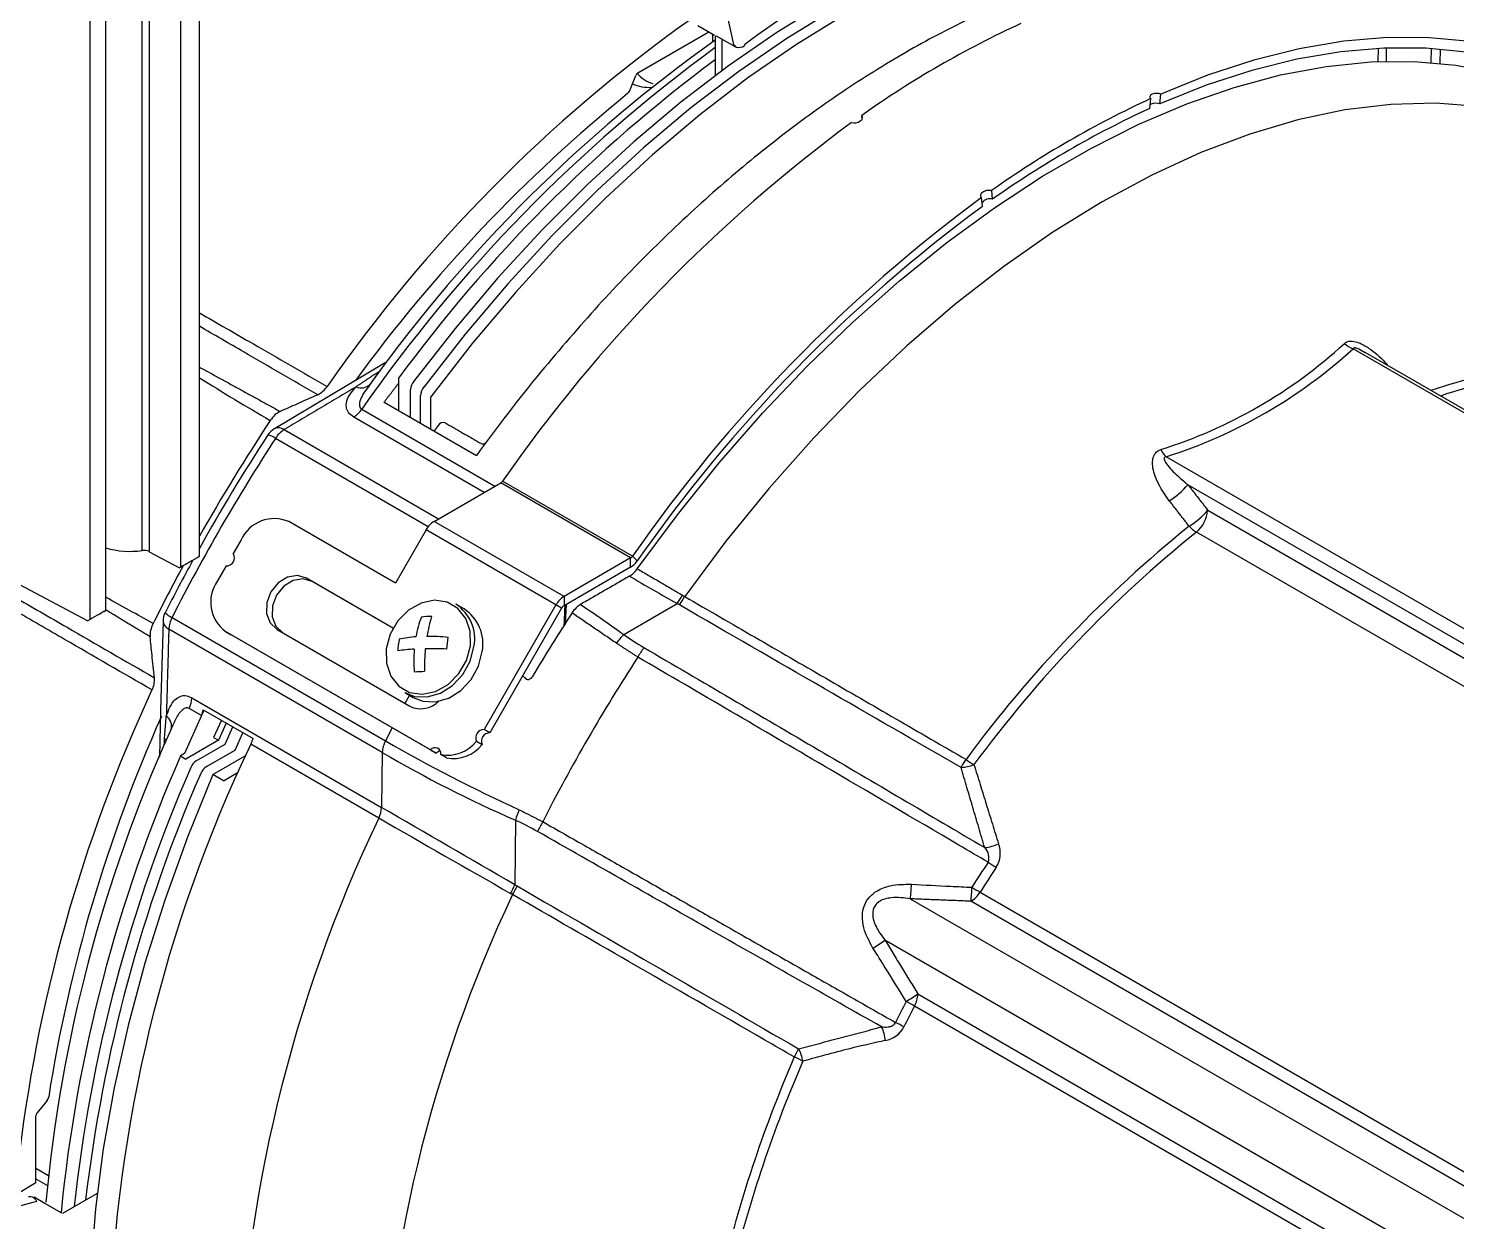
# Model space of a CAD drawing. Header units: inches. Extents: x 1 to 63.1, y 0.7 to 40.3.
# Drawn here: x 19.843 to 22.603, y 33.549 to 35.853 of the extents above; entities that cross this region are included whole.
import ezdxf

# ---------------------------------------------------------------- set-up
doc = ezdxf.new("R2010")
doc.units = ezdxf.units.IN
doc.header["$MEASUREMENT"] = 0
doc.layers.add('OBJECT', color=7, linetype='Continuous')

msp = doc.modelspace()

# ---------------------------------------------------------------- linework, layer by layer
at = {"layer": 'OBJECT'}
for p, q in [((20.0628, 34.845, 1.1656), (20.0628, 38.3525, 1.1656)), ((20.0765, 38.3504, 1.1656), (20.0765, 34.8429, 1.1656)), ((20.1378, 34.8132, 1.1656), (20.1378, 38.3147, 1.1656)), ((20.1734, 34.8337, 1.1656), (20.1734, 38.3218, 1.1656)), ((19.9624, 34.7119, 1.1656), (19.9624, 38.2086, 1.1656)), ((19.9923, 34.7292, 1.1656), (19.9923, 38.2125, 1.1656)), ((21.2063, 35.8229, 1.1656), (21.1787, 35.9499, 1.1656)), ((21.1366, 35.8596, 1.1656), (21.1693, 35.8408, 1.1656)), ((21.0206, 35.7676, 1.1656), (21.1583, 35.8471, 1.1656)), ((21.166, 35.8278, 1.1656), (21.166, 35.8426, 1.1656)), ((21.1705, 35.8389, 1.1656), (21.1705, 35.7625, 1.1656)), ((21.1835, 35.8327, 1.1656), (21.1835, 35.7722, 1.1656)), ((22.4521, 35.7898, 1.1656), (22.4527, 35.8153, 1.1656)), ((22.4676, 35.7903, 1.1656), (22.4682, 35.816, 1.1656)), ((22.5545, 35.788, 1.1656), (22.5551, 35.815, 1.1656)), ((22.5716, 35.7865, 1.1656), (22.5722, 35.8137, 1.1656)), ((21.0056, 35.734, 1.1656), (21.0168, 35.7629, 1.1656)), ((22.0104, 35.6992, 1.1656), (22.0121, 35.7181, 1.1656)), ((22.0298, 35.7079, 1.1656), (22.0317, 35.7268, 1.1656)), ((21.4543, 35.6787, 1.1656), (21.4536, 35.6856, 1.1656)), ((21.6871, 35.51, 1.1656), (21.6852, 35.5268, 1.1656)), ((21.7064, 35.5237, 1.1656), (21.7048, 35.5406, 1.1656)), ((24.1731, 34.2132, 1.1656), (22.4033, 35.2348, 1.1656)), ((24.1708, 34.2207, 1.1656), (22.427, 35.2274, 1.1656)), ((20.5327, 35.208, 1.1656), (20.3185, 35.0801, 1.1656)), ((20.5077, 35.172, 1.1656), (20.4996, 35.161, 1.1656)), ((20.5583, 35.1779, 1.1656), (20.5583, 35.1158, 1.1656)), ((20.5817, 35.1024, 1.1656), (20.5817, 35.1562, 1.1656)), ((20.6011, 35.0911, 1.1656), (20.6011, 35.145, 1.1656)), ((20.6205, 35.0799, 1.1656), (20.6205, 35.1419, 1.1656)), ((20.4873, 35.1179, 1.1656), (20.7447, 34.9693, 1.1656)), ((20.5306, 35.1318, 1.1656), (20.7089, 35.0289, 1.1656)), ((20.3376, 35.0787, 1.1656), (20.6359, 34.9065, 1.1656)), ((20.7241, 34.9573, 1.1656), (20.4717, 35.103, 1.1656)), ((20.6158, 34.8912, 1.1656), (20.3205, 35.0617, 1.1656)), ((23.9579, 33.9202, 1.1656), (22.0419, 35.0262, 1.1656)), ((20.6271, 34.9014, 1.1656), (20.7558, 34.9757, 1.1656)), ((21.007, 34.8307, 1.1656), (20.7558, 34.9757, 1.1656)), ((21.0108, 34.8343, 1.1656), (20.7596, 34.9793, 1.1656)), ((23.9454, 33.8978, 1.1656), (22.0841, 34.9723, 1.1656)), ((22.1223, 34.9231, 1.1656), (23.9467, 33.8698, 1.1656)), ((20.5522, 34.7821, 1.1656), (20.3465, 34.9009, 1.1656)), ((20.6115, 34.8849, 1.1656), (20.5522, 34.7821, 1.1656)), ((20.8626, 34.7399, 1.1656), (20.6115, 34.8849, 1.1656)), ((20.8782, 34.7564, 1.1656), (20.6271, 34.9014, 1.1656)), ((20.2541, 34.8658, 1.1656), (20.2388, 34.8393, 1.1656)), ((23.9272, 33.8262, 1.1656), (22.1004, 34.8808, 1.1656)), ((20.0765, 34.8429, 1.1656), (20.1351, 34.8116, 1.1656)), ((20.169, 34.8311, 1.1656), (20.159, 34.8254, 1.1656)), ((21.007, 34.8307, 1.1656), (20.8782, 34.7564, 1.1656)), ((21.007, 34.8127, 1.1656), (21.007, 34.8307, 1.1656)), ((21.0108, 34.8343, 1.1656), (21.0198, 34.8249, 1.1656)), ((20.1378, 34.8132, 1.1656), (20.1351, 34.8116, 1.1656)), ((20.225, 34.8154, 1.1656), (20.2082, 34.7863, 1.1656)), ((21.007, 34.8127, 1.1656), (20.8782, 34.7384, 1.1656)), ((19.8148, 34.7852, 1.1656), (19.9576, 34.7091, 1.1656)), ((20.5489, 34.6945, 1.1656), (20.3807, 34.7917, 1.1656)), ((20.3917, 34.7853, 1.1656), (20.3807, 34.7917, 1.1656)), ((20.5489, 34.6945, 1.1656), (20.3917, 34.7853, 1.1656)), ((20.8782, 34.7564, 1.1656), (20.8782, 34.7384, 1.1656)), ((19.9887, 34.7271, 1.1656), (19.9794, 34.7217, 1.1656)), ((20.685, 34.7322, 1.1656), (20.669, 34.7415, 1.1656)), ((20.8626, 34.7399, 1.1656), (20.7237, 34.4992, 1.1656)), ((20.8736, 34.7336, 1.1656), (20.7347, 34.4929, 1.1656)), ((20.8736, 34.7336, 1.1656), (20.8626, 34.7399, 1.1656)), ((20.8813, 34.7047, 1.1656), (20.8829, 34.7411, 1.1656)), ((20.9935, 34.683, 1.1656), (21.0967, 34.7426, 1.1656)), ((19.9624, 34.7119, 1.1656), (19.9576, 34.7091, 1.1656)), ((20.5269, 34.4547, 1.1656), (20.1143, 34.6929, 1.1656)), ((20.1205, 34.7158, 1.1656), (20.5331, 34.4776, 1.1656)), ((20.3235, 34.6925, 1.1656), (20.5802, 34.5443, 1.1656)), ((20.6202, 34.46, 1.1656), (20.224, 34.6887, 1.1656)), ((20.224, 34.6887, 1.1656), (20.235, 34.6824, 1.1656)), ((20.6312, 34.4536, 1.1656), (20.235, 34.6824, 1.1656)), ((20.1587, 34.5605, 1.1656), (20.5253, 34.3489, 1.1656)), ((20.5704, 34.5707, 1.1656), (20.5864, 34.5615, 1.1656)), ((20.5793, 34.5655, 1.1656), (20.5708, 34.5497, 1.1656)), ((20.1775, 34.5264, 1.1656), (20.1448, 34.4528, 1.1656)), ((20.1775, 34.5264, 1.1656), (20.1537, 34.5401, 1.1656)), ((20.1775, 34.5264, 1.1656), (20.1822, 34.5366, 1.1656)), ((20.1808, 34.5374, 1.1656), (20.2771, 34.4819, 1.1656)), ((20.2159, 34.5172, 1.1656), (20.2009, 34.4838, 1.1656)), ((20.2251, 34.5119, 1.1656), (20.2101, 34.4785, 1.1656)), ((20.2231, 34.471, 1.1656), (20.2381, 34.5044, 1.1656)), ((20.5461, 34.5028, 1.1656), (20.5331, 34.4776, 1.1656)), ((20.7347, 34.4929, 1.1656), (20.7237, 34.4992, 1.1656)), ((20.2101, 34.4785, 1.1656), (20.1475, 34.4423, 1.1656)), ((20.1675, 34.4389, 1.1656), (20.2231, 34.471, 1.1656)), ((20.2009, 34.4838, 1.1656), (20.2101, 34.4785, 1.1656)), ((20.2425, 34.4598, 1.1656), (20.2576, 34.4931, 1.1656)), ((20.5203, 34.3284, 1.1656), (20.2729, 34.4712, 1.1656)), ((20.7089, 34.477, 1.1656), (20.7199, 34.4706, 1.1656)), ((20.1448, 34.4528, 1.1656), (20.1371, 34.4483, 1.1656)), ((20.1371, 34.4483, 1.1656), (20.1475, 34.4423, 1.1656)), ((20.1869, 34.4277, 1.1656), (20.2425, 34.4598, 1.1656)), ((20.1993, 34.4124, 1.1656), (20.262, 34.4485, 1.1656)), ((20.5269, 34.4547, 1.1656), (20.5253, 34.3489, 1.1656)), ((20.6202, 34.46, 1.1656), (20.6312, 34.4536, 1.1656)), ((20.6511, 34.4445, 1.1656), (20.6401, 34.4509, 1.1656)), ((20.2201, 34.4004, 1.1656), (20.2486, 34.4168, 1.1656)), ((20.2201, 34.4004, 1.1656), (20.1993, 34.4124, 1.1656)), ((20.7843, 34.3241, 1.1656), (20.7833, 34.1995, 1.1656)), ((21.5475, 34.1723, 1.1656), (23.3032, 33.1588, 1.1656)), ((23.361, 33.1884, 1.1656), (21.6648, 34.1676, 1.1656)), ((21.6823, 34.1852, 1.1656), (23.3792, 33.2056, 1.1656)), ((23.256, 33.078, 1.1656), (21.4986, 34.0925, 1.1656)), ((21.5621, 33.9885, 1.1656), (23.2583, 33.0093, 1.1656)), ((23.2526, 32.9856, 1.1656), (21.5557, 33.9652, 1.1656)), ((19.8791, 33.7828, 1.1656), (19.8596, 33.7587, 1.1656)), ((19.8575, 33.624, 1.1656), (19.8575, 33.7531, 1.1656)), ((19.8818, 33.6371, 1.1656), (19.8575, 33.6512, 1.1656)), ((19.8575, 33.624, 1.1656), (19.7891, 33.5825, 1.1656)), ((19.8575, 33.6312, 1.1656), (19.8798, 33.6183, 1.1656)), ((19.8747, 33.5841, 1.1656), (19.8544, 33.5958, 1.1656)), ((19.9757, 33.6033, 1.1656), (19.9086, 33.5645, 1.1656)), ((19.9074, 33.5653, 1.1656), (19.8747, 33.5841, 1.1656))]:
    msp.add_line(p, q, dxfattribs=at)
at = {"layer": 'OBJECT', "elevation": 1.1656, "flags": 128}
for points in [[(22.1778, 36.0903), (22.0978, 36.0999), (22.015, 36.1018), (21.9295, 36.096), (21.8418, 36.0825), (21.7523, 36.0614), (21.6612, 36.0328), (21.569, 35.9967), (21.476, 35.9533), (21.3827, 35.9029), (21.2893, 35.8456), (21.1964, 35.7816), (21.1042, 35.7112), (21.0131, 35.6347), (20.9235, 35.5524), (20.8358, 35.4646), (20.7504, 35.3718), (20.6675, 35.2742), (20.5876, 35.1723)], [(22.1972, 36.079), (22.1173, 36.0886), (22.0344, 36.0906), (21.949, 36.0848), (21.8613, 36.0713), (21.7717, 36.0502), (21.6807, 36.0215), (21.5884, 35.9855), (21.4955, 35.9421), (21.4021, 35.8917), (21.3088, 35.8343), (21.2158, 35.7704), (21.1236, 35.7), (21.0325, 35.6235), (20.943, 35.5412), (20.8553, 35.4534), (20.7698, 35.3605), (20.687, 35.2629), (20.607, 35.161)], [(22.2226, 36.0668), (22.1422, 36.077), (22.0588, 36.0794), (21.9728, 36.074), (21.8844, 36.0608), (21.7942, 36.0398), (21.7024, 36.0111), (21.6094, 35.9749), (21.5157, 35.9313), (21.4216, 35.8805), (21.3274, 35.8226), (21.2337, 35.758), (21.1407, 35.6869), (21.0489, 35.6096), (20.9587, 35.5263), (20.8704, 35.4376), (20.7843, 35.3437), (20.7009, 35.245), (20.6205, 35.1419)], [(21.1707, 35.84), (21.1766, 35.8366), (21.2112, 35.8173)], [(22.7061, 35.813), (22.6302, 35.8281), (22.5513, 35.8357), (22.4696, 35.8359), (22.3855, 35.8288), (22.2993, 35.8142), (22.2114, 35.7923), (22.122, 35.7631), (22.0317, 35.7268)], [(22.697, 35.7932), (22.6219, 35.808), (22.5438, 35.8156), (22.463, 35.8158), (22.3798, 35.8087), (22.2946, 35.7943), (22.2076, 35.7726), (22.1192, 35.7438), (22.0298, 35.7079)], [(21.0199, 34.8099), (21.0975, 34.9143), (21.1782, 35.0146), (21.2619, 35.1103), (21.348, 35.2011), (21.4363, 35.2865), (21.5264, 35.3663), (21.6178, 35.44), (21.7102, 35.5073), (21.8032, 35.568), (21.8964, 35.6218), (21.9894, 35.6685), (22.0818, 35.7078), (22.1732, 35.7397), (22.2632, 35.7639), (22.3515, 35.7804), (22.4376, 35.7891), (22.5213, 35.7899), (22.6021, 35.7829), (22.6797, 35.7681)], [(22.7259, 35.6884), (22.646, 35.703), (22.5628, 35.7091), (22.4764, 35.7068), (22.3875, 35.6961), (22.2964, 35.677), (22.2035, 35.6496), (22.1093, 35.614), (22.0142, 35.5704), (21.9186, 35.519), (21.8231, 35.4601), (21.728, 35.3938), (21.6337, 35.3206), (21.5409, 35.2408), (21.4497, 35.1547), (21.3608, 35.0628), (21.2745, 34.9654), (21.1912, 34.8631), (21.1114, 34.7563)], [(20.3807, 34.7917), (20.363, 34.7968), (20.3437, 34.7937), (20.3256, 34.7826), (20.3116, 34.7654), (20.3037, 34.7447), (20.3032, 34.7235), (20.3101, 34.7052), (20.3235, 34.6925)], [(20.3917, 34.7853), (20.3741, 34.7905), (20.3547, 34.7873), (20.3367, 34.7763), (20.3226, 34.7591), (20.3147, 34.7383), (20.3142, 34.7172), (20.3212, 34.6988), (20.3345, 34.6861)], [(20.6973, 34.6612), (20.6969, 34.6891), (20.6886, 34.714), (20.6732, 34.7334), (20.6521, 34.7454), (20.6276, 34.749), (20.6019, 34.7436), (20.5776, 34.7299), (20.557, 34.7092), (20.5422, 34.6834), (20.5347, 34.6553), (20.5351, 34.6274), (20.5434, 34.6025), (20.5588, 34.5831), (20.5798, 34.571), (20.6043, 34.5675), (20.63, 34.5729), (20.6543, 34.5866), (20.6749, 34.6073), (20.6897, 34.633), (20.6973, 34.6612)], [(20.1035, 34.7088), (20.0983, 34.5368), (20.0961, 34.4464)], [(20.5704, 34.5707), (20.5891, 34.5634), (20.6139, 34.5623), (20.6393, 34.5694), (20.6629, 34.5843), (20.6827, 34.6055), (20.6969, 34.6312), (20.7042, 34.6592)], [(20.5864, 34.5615), (20.6051, 34.5542), (20.6299, 34.553), (20.6553, 34.5602), (20.6789, 34.575), (20.6987, 34.5963), (20.7129, 34.622), (20.7202, 34.6499)], [(20.1221, 34.508), (20.1174, 34.4976), (20.1155, 34.4932)], [(20.106, 34.4821), (20.1099, 34.4788), (20.1101, 34.4786)], [(20.1993, 34.4124), (20.1503, 34.2912), (20.1065, 34.1696), (20.0682, 34.0482), (20.0355, 33.9273), (20.0085, 33.8075), (19.9875, 33.6894), (19.9724, 33.5733), (19.9633, 33.4598), (19.9602, 33.3493), (19.9633, 33.2424), (19.9724, 33.1394), (19.9875, 33.0408), (20.0085, 32.9469), (20.0355, 32.8583), (20.0682, 32.7751), (20.1065, 32.6979), (20.1503, 32.6269), (20.1993, 32.5624)]]:
    msp.add_lwpolyline(points, dxfattribs=at)
at = {"layer": 'OBJECT'}
for centre, radius, start, end in [((22.4634, 34.1812, 1.1656), 2.0545, 113.0283, 126.9663), ((22.8083, 33.499, 1.1656), 2.91, 125.4631, 145.1492), ((22.5704, 34.106, 1.1656), 1.9345, 114.7348, 125.2598), ((22.8124, 33.5162, 1.1656), 2.8379, 125.35, 144.3055), ((22.9105, 33.4317, 1.1656), 2.9521, 126.1142, 145.1668), ((21.216, 35.8358, 1.1656), 0.0189, 254.5387, 303.5907), ((21.2249, 35.8227, 1.1656), 0.00306, 300.5022, 0.5952), ((21.2236, 35.8255, 1.1656), 0.00612, 297.3869, 306.4639), ((21.2257, 35.8223, 1.1656), 0.00228, 312.6116, 12.1977), ((22.91, 33.4505, 1.1656), 2.9179, 126.593, 143.7021), ((21.0421, 35.8131, 1.1656), 0.0733, 244.5198, 274.5082), ((21.0255, 35.7597, 1.1656), 0.00931, 122.4511, 159.9583), ((21.0699, 35.8105, 1.1656), 0.0667, 220.931, 252.2419), ((22.8735, 33.4237, 1.1656), 2.9689, 129.0967, 143.8865), ((20.9915, 35.7394, 1.1656), 0.015, 309.792, 339.0056), ((22.8215, 33.961, 1.1656), 1.9345, 114.7348, 125.2598), ((22.0236, 35.703, 1.1656), 0.0252, 71.336, 109.2712), ((21.4475, 35.6813, 1.1656), 0.00746, 296.7295, 34.9617), ((22.8112, 33.961, 1.1656), 1.9138, 114.7348, 125.2598), ((22.0218, 35.6845, 1.1656), 0.0247, 70.9887, 110.56), ((23.1913, 33.2856, 1.1656), 2.9634, 126.3693, 145.1426), ((21.4391, 35.6927, 1.1656), 0.0216, 256.4377, 301.0262), ((23.4425, 33.1406, 1.1656), 2.9634, 126.3693, 145.1426), ((21.7008, 35.5072, 1.1656), 0.0174, 71.2366, 146.09), ((23.4255, 33.1494, 1.1656), 2.9316, 126.3693, 145.1426), ((21.7517, 35.9351, 1.1656), 0.9376, 287.3836, 312.6111), ((22.4198, 35.2807, 1.1656), 0.0487, 226.9461, 250.2256), ((21.7478, 35.9531, 1.1656), 0.9724, 287.6084, 312.3863), ((23.439, 33.0498, 1.1656), 3.372, 140.5911, 144.0604), ((22.8231, 34.3835, 1.1656), 0.8163, 80.9782, 109.2611), ((24.4738, 42.1677, 1.1656), 8.2061, 238.39594, 239.51182), ((20.3814, 35.1881, 1.1656), 0.0468, 296.3837, 326.0387), ((20.4865, 35.1844, 1.1656), 0.0251, 246.0472, 312.4758), ((20.6096, 35.155, 1.1656), 0.0279, 141.9158, 177.4718), ((20.629, 35.1438, 1.1656), 0.0279, 141.9158, 177.4718), ((22.835, 34.3758, 1.1656), 0.8116, 80.9583, 108.9089), ((20.4448, 35.1471, 1.1656), 0.0516, 301.4452, 325.5545), ((23.3987, 33.0516, 1.1656), 3.7038, 146.4936, 150.5509), ((20.3376, 35.0477, 1.1656), 0.038, 120.8488, 146.8847), ((20.3265, 35.0636, 1.1656), 0.0187, 53.8544, 116.7501), ((20.3654, 35.0336, 1.1656), 0.053, 121.671, 147.9506), ((23.2276, 33.1962, 1.1656), 3.2086, 143.8964, 144.1362), ((20.6449, 35.0813, 1.1656), 0.0111, 71.8778, 150.3912), ((23.4332, 33.0316, 1.1656), 3.7162, 146.8886, 153.0525), ((23.3949, 33.0538, 1.1656), 3.688, 146.8881, 150.8669), ((20.2961, 35.0279, 1.1656), 0.0417, 54.1557, 76.5129), ((20.7211, 35.06, 1.1656), 0.0087, 244.7784, 319.4767), ((22.0813, 35.0649, 1.1656), 0.0552, 206.4621, 224.5223), ((20.7493, 34.9863, 1.1656), 0.0125, 301.4324, 325.5702), ((21.9733, 35.0651, 1.1656), 0.1445, 301.1475, 320.0641), ((22.0115, 35.0159, 1.1656), 0.1446, 301.1839, 320.0385), ((22.0627, 34.9271, 1.1656), 0.0597, 309.1587, 356.1231), ((20.3182, 34.8362, 1.1656), 0.0706, 66.3569, 155.1837), ((20.6509, 34.8632, 1.1656), 0.0451, 121.9547, 151.1444), ((23.6144, 32.9985, 1.1656), 2.4333, 128.901, 143.6257), ((22.1333, 34.9356, 1.1656), 0.0639, 222.7316, 239.0698), ((23.6238, 32.9929, 1.1656), 2.4259, 128.901, 143.6257), ((20.0402, 35.0194, 1.1656), 0.1759, 254.2208, 277.3903), ((20.0661, 34.8216, 1.1656), 0.0237, 64.1096, 98.1208), ((20.2256, 34.831, 1.1656), 0.0156, 267.8486, 32.1514), ((21.0004, 34.8414, 1.1656), 0.0125, 301.4324, 325.5702), ((23.3987, 33.0516, 1.1656), 3.7038, 151.5593, 153.5064), ((23.3949, 33.0538, 1.1656), 3.688, 151.2714, 153.053), ((20.9848, 34.849, 1.1656), 0.0425, 301.4324, 325.5702), ((20.2659, 34.7456, 1.1656), 0.0706, 144.8149, 233.6488), ((64.996, 111.2177, 1.1656), 88.1793, 240.07373, 240.14271), ((16.1786, 27.8188, 1.1656), 7.9155, 60.43771, 61.19639), ((20.9021, 34.7182, 1.1656), 0.0451, 121.9547, 151.1444), ((20.8561, 34.9109, 1.1656), 0.2935, 325.024, 328.7855), ((20.8306, 34.9218, 1.1656), 0.3259, 326.0976, 329.4864), ((20.1411, 34.7079, 1.1656), 0.038, 153.056, 178.3225), ((20.1379, 34.7545, 1.1656), 0.0425, 223.8162, 245.7416), ((20.6257, 34.6743, 1.1656), 0.0799, 349.1228, 57.2209), ((20.6417, 34.665, 1.1656), 0.0799, 349.1228, 57.2209), ((23.9558, 32.7303, 1.1656), 3.6543, 146.925, 149.1964), ((20.8852, 34.7272, 1.1656), 0.0133, 121.9547, 151.1444), ((20.1222, 34.7102, 1.1656), 0.019, 183.7936, 245.5257), ((20.1678, 34.6907, 1.1656), 0.0535, 152.0632, 177.6047), ((20.7937, 34.6432, 1.1656), 0.2049, 158.9965, 170.0976), ((20.6173, 34.5834, 1.1656), 0.1341, 87.8252, 96.3732), ((20.8732, 34.637, 1.1656), 0.2634, 162.2261, 170.7713), ((20.7066, 34.6435, 1.1656), 0.1499, 168.3917, 176.9919), ((20.6046, 34.4833, 1.1656), 0.1956, 93.7413, 103.2546), ((20.6133, 34.2787, 1.1656), 0.4006, 84.1166, 90.0097), ((19.4338, 34.8223, 1.1656), 1.2292, 352.1679, 353.2157), ((21.123, 34.5625, 1.1656), 0.1769, 137.0499, 144.1759), ((20.6061, 34.3247, 1.1656), 0.3303, 93.0043, 98.5652), ((20.8585, 34.6333, 1.1656), 0.2706, 175.5006, 184.7203), ((20.9691, 34.6227, 1.1656), 0.3605, 174.8032, 181.7326), ((20.6214, 33.9451, 1.1656), 0.7103, 87.5756, 90.9098), ((24.0011, 32.7038, 1.1656), 3.5536, 146.9987, 152.923), ((21.2968, 34.4767, 1.1656), 0.3203, 145.5814, 149.4885), ((20.5874, 34.9243, 1.1656), 0.3132, 270.2707, 273.9278), ((20.0398, 34.5963, 1.1656), 0.0469, 333.9619, 3.6135), ((22.7588, 33.3256, 1.1656), 2.9545, 154.9672, 173.6534), ((20.1067, 34.5625, 1.1656), 0.0521, 334.5116, 357.8245), ((20.6012, 34.5891, 1.1656), 0.0495, 244.9566, 314.7528), ((20.1383, 34.5443, 1.1656), 0.0431, 335.3487, 350.7919), ((22.7657, 33.3345, 1.1656), 2.9193, 155.9469, 171.0291), ((20.0952, 34.5051, 1.1656), 0.0246, 346.9432, 54.3875), ((20.7232, 34.4835, 1.1656), 0.0158, 88.3793, 204.4869), ((22.7007, 33.3276, 1.1656), 2.8357, 155.7307, 174.7625), ((22.7943, 33.264, 1.1656), 2.7955, 154.415, 178.3612), ((20.1841, 34.5122, 1.1656), 0.0978, 335.2127, 341.9014), ((20.5804, 34.4525, 1.1656), 0.0535, 152.0632, 177.6047), ((22.0331, 37.0721, 1.1656), 2.9969, 239.967, 245.5318), ((20.653, 34.5206, 1.1656), 0.0709, 259.5449, 321.9957), ((20.7342, 34.4771, 1.1656), 0.0158, 88.3793, 204.4869), ((22.7864, 33.2829, 1.1656), 2.8943, 156.2556, 174.3854), ((21.8294, 36.7028, 1.1656), 2.5981, 239.9129, 246.281), ((20.6291, 34.4531, 1.1656), 0.0112, 348.5446, 142.1448), ((20.6415, 34.4438, 1.1656), 0.0142, 98.8155, 136.1351), ((20.664, 34.5143, 1.1656), 0.0709, 259.5449, 321.9957), ((22.8171, 33.2662, 1.1656), 2.9022, 156.4505, 173.8353), ((20.1825, 34.4153, 1.1656), 0.0279, 122.5267, 158.085), ((20.2019, 34.4041, 1.1656), 0.0279, 122.5267, 158.085), ((21.3705, 34.6102, 1.1656), 0.3309, 326.2192, 329.3739), ((21.6446, 34.4921, 1.1656), 0.0659, 270.7762, 293.2594), ((21.7651, 34.5929, 1.1656), 0.187, 234.0147, 239.656), ((22.8488, 33.2509, 1.1656), 2.9151, 156.4729, 173.3098), ((20.4733, 34.3509, 1.1656), 0.0521, 334.5116, 357.8245), ((-33.132, -58.6299, 1.1656), 107.3506, 59.852014, 60.011112), ((20.9538, 34.2729, 1.1656), 0.1771, 156.2193, 163.1973), ((23.0417, 33.1212, 1.1656), 2.7955, 154.415, 178.3612), ((40.6625, 69.2382, 1.1656), 40.3038, 240.0159, 240.43275), ((21.1196, 34.1617, 1.1656), 0.3246, 150.5374, 154.3126), ((21.6868, 34.3393, 1.1656), 0.068, 273.8262, 297.2215), ((21.6709, 34.2602, 1.1656), 0.0505, 327.7406, 21.6142), ((21.6731, 34.2522, 1.1656), 0.0265, 339.6488, 46.6453), ((24.0736, 32.6629, 1.1656), 2.8531, 146.3732, 147.5287), ((24.082, 32.6581, 1.1656), 2.8444, 146.3732, 147.5287), ((21.8863, 34.53, 1.1656), 0.3433, 236.7374, 239.8126), ((20.5131, 34.3265, 1.1656), 0.2986, 331.236, 334.8334), ((20.491, 34.3431, 1.1656), 0.3306, 330.5286, 333.7782), ((21.1893, 34.2161, 1.1656), 0.3608, 353.0272, 357.5042), ((23.1984, 33.0335, 1.1656), 2.6776, 154.636, 178.3701), ((21.2056, 34.2107, 1.1656), 0.4613, 354.6328, 358.0138), ((21.6367, 34.213, 1.1656), 0.0534, 301.7196, 328.6157), ((21.9347, 34.62, 1.1656), 0.5028, 237.7721, 239.8727), ((21.2785, 34.3967, 1.1656), 0.3755, 301.6436, 305.8914), ((24.0727, 32.6615, 1.1656), 2.853, 152.6088, 153.5219), ((21.2811, 34.4033, 1.1656), 0.501, 301.0443, 304.1091), ((21.318, 33.5512, 1.1656), 0.4774, 60.1395, 62.3516), ((21.5084, 33.9908, 1.1656), 0.0538, 331.6025, 357.5633), ((24.0811, 32.6567, 1.1656), 2.8443, 152.6088, 153.5219), ((21.4302, 33.8942, 1.1656), 0.069, 3.6192, 26.4104), ((21.4908, 33.9479, 1.1656), 0.05, 279.4513, 332.4825), ((21.3591, 33.6176, 1.1656), 0.3541, 60.187, 63.1693), ((23.6748, 32.8482, 1.1656), 2.5626, 156.5781, 166.1907), ((21.0307, 34.0315, 1.1656), 0.3358, 330.6402, 333.6595), ((21.247, 33.6957, 1.1656), 0.1874, 60.3487, 65.9793), ((21.2736, 33.8494, 1.1656), 0.0667, 7.8753, 29.739), ((23.684, 32.843, 1.1656), 2.5548, 156.5781, 166.1907), ((19.8676, 33.7922, 1.1656), 0.0148, 320.7413, 350.461), ((19.8669, 33.7526, 1.1656), 0.00942, 140.278, 177.3122)]:
    msp.add_arc(centre, radius, start, end, dxfattribs=at)
for centre, major_axis, ratio, start_param, end_param in [((20.1581, 34.8249, 1.1656), (0.0153, 0.0088), 0.00007, 6.108612, 7.068543), ((20.1482, 34.8192, 1.1656), (0.0153, 0.0088), 0.00007, 0.785358, 2.316175), ((19.9707, 34.7167, 1.1656), (0.0122, 0.0071), 0.00007, 0.785358, 2.316175), ((19.9801, 34.7221, 1.1656), (0.0122, 0.0071), 0.00007, 5.537725, 7.068543), ((20.796, 33.0803, 1.1656), (3.5265, 0.7845), 0.198331, 1.795372, 1.829063)]:
    msp.add_ellipse(centre, major_axis=major_axis, ratio=ratio, start_param=start_param, end_param=end_param, dxfattribs=at)
for points, knots in [([(22.2408, 36.0028, 1.1656), (22.2052, 36.0037, 1.1656), (22.1336, 36.0056, 1.1656), (22.0199, 35.9917, 1.1656), (21.9018, 35.9653, 1.1656), (21.7812, 35.9254, 1.1656), (21.6598, 35.8731, 1.1656), (21.5378, 35.8087, 1.1656), (21.4144, 35.7316, 1.1656), (21.2922, 35.6429, 1.1656), (21.1728, 35.5445, 1.1656), (21.057, 35.4368, 1.1656), (20.943, 35.3195, 1.1656), (20.8703, 35.2337, 1.1656), (20.8336, 35.1905, 1.1656)], [0, 0, 0, 0, 0.082062, 0.164694, 0.249123, 0.334172, 0.416234, 0.498866, 0.583295, 0.668345, 0.750383, 0.832421, 0.915613, 1, 1, 1, 1]), ([(21.2063, 35.8229, 1.1656), (21.2063, 35.8229, 1.1656), (21.2074, 35.8212, 1.1656), (21.2088, 35.8198, 1.1656), (21.2101, 35.8184, 1.1656)], [0, 0, 0, 0, 0.019973, 1, 1, 1, 1]), ([(22.0149, 35.7265, 1.1656), (22.0138, 35.7259, 1.1656), (22.0117, 35.7247, 1.1656), (22.0104, 35.7223, 1.1656), (22.0106, 35.72, 1.1656), (22.0117, 35.7186, 1.1656), (22.0121, 35.7181, 1.1656)], [0, 0, 0, 0, 0.273874, 0.547765, 0.818561, 1, 1, 1, 1]), ([(21.6852, 35.5268, 1.1656), (21.6846, 35.5277, 1.1656), (21.6834, 35.5296, 1.1656), (21.6837, 35.5329, 1.1656), (21.6856, 35.536, 1.1656), (21.6888, 35.5386, 1.1656), (21.6932, 35.5405, 1.1656), (21.6982, 35.5414, 1.1656), (21.7022, 35.5412, 1.1656), (21.7042, 35.5408, 1.1656), (21.7048, 35.5406, 1.1656)], [0, 0, 0, 0, 0.13435, 0.268633, 0.402971, 0.540397, 0.675686, 0.814722, 0.949327, 1, 1, 1, 1]), ([(20.1734, 35.3043, 1.1656), (20.2082, 35.2843, 1.1656), (20.2902, 35.237, 1.1656), (20.3727, 35.1894, 1.1656), (20.4203, 35.1619, 1.1656)], [0.6957567, 0.6957567, 0.6957567, 0.6957567, 0.8246515, 1, 1, 1, 1]), ([(20.4022, 35.1461, 1.1656), (20.3547, 35.1736, 1.1656), (20.2782, 35.2177, 1.1656), (20.2022, 35.2617, 1.1656), (20.1734, 35.2782, 1.1656)], [0, 0, 0, 0, 0.1753458, 0.2819543, 0.2819543, 0.2819543, 0.2819543]), ([(22.3865, 35.2451, 1.1656), (22.3887, 35.2466, 1.1656), (22.3929, 35.2497, 1.1656), (22.4029, 35.2501, 1.1656), (22.4169, 35.2463, 1.1656), (22.4392, 35.2334, 1.1656), (22.458, 35.2171, 1.1656), (22.469, 35.2043, 1.1656), (22.4711, 35.2019, 1.1656)], [0, 0, 0, 0, 0.099, 0.197937, 0.32287, 0.5267, 0.909916, 1, 1, 1, 1]), ([(22.4266, 35.2267, 1.1656), (22.4228, 35.2293, 1.1656), (22.4182, 35.2325, 1.1656), (22.4114, 35.2353, 1.1656), (22.4085, 35.2362, 1.1656), (22.4062, 35.2365, 1.1656), (22.4048, 35.2364, 1.1656), (22.4038, 35.2359, 1.1656), (22.4035, 35.2353, 1.1656), (22.4033, 35.2349, 1.1656), (22.4033, 35.2348, 1.1656)], [0, 0, 0, 0, 0.509234, 0.63265, 0.769194, 0.823996, 0.87935, 0.928947, 0.981687, 1, 1, 1, 1]), ([(20.4717, 35.103, 1.1656), (20.4679, 35.1058, 1.1656), (20.4604, 35.1114, 1.1656), (20.4562, 35.1238, 1.1656), (20.4591, 35.1413, 1.1656), (20.4698, 35.1538, 1.1656), (20.4763, 35.1615, 1.1656)], [0, 0, 0, 0, 0.167941, 0.334633, 0.594445, 1, 1, 1, 1]), ([(20.4998, 35.1609, 1.1656), (20.4959, 35.1559, 1.1656), (20.4897, 35.1481, 1.1656), (20.484, 35.1358, 1.1656), (20.4819, 35.127, 1.1656), (20.4839, 35.1209, 1.1656), (20.4858, 35.1188, 1.1656), (20.4871, 35.118, 1.1656), (20.4873, 35.1179, 1.1656)], [0, 0, 0, 0, 0.351929, 0.555329, 0.820074, 0.909097, 0.984817, 1, 1, 1, 1]), ([(20.4022, 35.1461, 1.1656), (20.3887, 35.1401, 1.1656), (20.3645, 35.1293, 1.1656), (20.3403, 35.1185, 1.1656), (20.3296, 35.1138, 1.1656)], [0, 0, 0, 0, 0.56, 1, 1, 1, 1]), ([(20.3296, 35.1138, 1.1656), (20.3261, 35.1118, 1.1656), (20.3192, 35.1079, 1.1656), (20.3133, 35.1001, 1.1656), (20.3104, 35.0962, 1.1656)], [0, 0, 0, 0, 0.49976, 1, 1, 1, 1]), ([(22.048, 34.9414, 1.1656), (22.0374, 34.9567, 1.1656), (22.0235, 34.9768, 1.1656), (22.0159, 35.0044, 1.1656), (22.0152, 35.0185, 1.1656), (22.0185, 35.0299, 1.1656), (22.0243, 35.037, 1.1656), (22.0297, 35.0394, 1.1656), (22.0319, 35.0403, 1.1656)], [0, 0, 0, 0, 0.463202, 0.605761, 0.74907, 0.84178, 0.935306, 1, 1, 1, 1]), ([(22.0419, 35.0262, 1.1656), (22.0414, 35.0261, 1.1656), (22.0405, 35.026, 1.1656), (22.0393, 35.0255, 1.1656), (22.0385, 35.0246, 1.1656), (22.038, 35.0232, 1.1656), (22.0383, 35.02, 1.1656), (22.0445, 35.0085, 1.1656), (22.0606, 34.9921, 1.1656), (22.0765, 34.9787, 1.1656), (22.0841, 34.9723, 1.1656)], [0, 0, 0, 0, 0.018434, 0.032622, 0.046846, 0.064939, 0.096407, 0.193735, 0.61436, 1, 1, 1, 1]), ([(21.0046, 34.7955, 1.1656), (21.0073, 34.7973, 1.1656), (21.0128, 34.8009, 1.1656), (21.0175, 34.8069, 1.1656), (21.0199, 34.8099, 1.1656)], [0, 0, 0, 0, 0.493542, 1, 1, 1, 1]), ([(19.8148, 34.7561, 1.1656), (19.849, 34.7364, 1.1656), (19.9393, 34.6843, 1.1656), (20.0302, 34.6318, 1.1656), (20.0865, 34.5993, 1.1656)], [0.6246809, 0.6246809, 0.6246809, 0.6246809, 0.7671337, 1, 1, 1, 1]), ([(20.0819, 34.5758, 1.1656), (20.0255, 34.6083, 1.1656), (19.9362, 34.6599, 1.1656), (19.8475, 34.7112, 1.1656), (19.8148, 34.7301, 1.1656)], [0, 0, 0, 0, 0.2343351, 0.3713009, 0.3713009, 0.3713009, 0.3713009]), ([(20.9102, 34.741, 1.1656), (20.9072, 34.739, 1.1656), (20.9012, 34.7349, 1.1656), (20.8962, 34.728, 1.1656), (20.8936, 34.7246, 1.1656)], [0, 0, 0, 0, 0.498205, 1, 1, 1, 1]), ([(20.9102, 34.741, 1.1656), (20.938, 34.7221, 1.1656), (20.9657, 34.7033, 1.1656), (20.9935, 34.683, 1.1656), (20.9935, 34.683, 1.1656)], [0, 0, 0, 0, 0.999986, 1, 1, 1, 1]), ([(21.1011, 34.74, 1.1656), (21.0996, 34.7409, 1.1656), (21.0981, 34.7417, 1.1656), (21.0967, 34.7426, 1.1656), (21.0967, 34.7426, 1.1656)], [0, 0, 0, 0, 0.99972, 1, 1, 1, 1]), ([(21.6455, 34.4262, 1.1656), (21.5573, 34.477, 1.1656), (21.3758, 34.5816, 1.1656), (21.1944, 34.6862, 1.1656), (21.1011, 34.74, 1.1656)], [0, 0, 0, 0, 0.48595, 1, 1, 1, 1]), ([(20.0838, 34.7039, 1.1656), (20.0819, 34.6994, 1.1656), (20.0781, 34.6904, 1.1656), (20.0782, 34.6824, 1.1656), (20.0782, 34.6784, 1.1656)], [0, 0, 0, 0, 0.49976, 1, 1, 1, 1]), ([(20.0865, 34.5993, 1.1656), (20.085, 34.6141, 1.1656), (20.0822, 34.6404, 1.1656), (20.0795, 34.6668, 1.1656), (20.0782, 34.6784, 1.1656)], [0, 0, 0, 0, 0.56, 1, 1, 1, 1]), ([(20.9935, 34.683, 1.1656), (20.9935, 34.683, 1.1656), (21.0061, 34.6741, 1.1656), (21.0193, 34.6659, 1.1656), (21.0326, 34.6577, 1.1656)], [0, 0, 0, 0, 0.000031, 1, 1, 1, 1]), ([(21.6979, 34.2429, 1.1656), (21.6791, 34.254, 1.1656), (21.5733, 34.316, 1.1656), (21.3478, 34.4484, 1.1656), (21.1408, 34.5693, 1.1656), (21.0209, 34.6393, 1.1656)], [0, 0, 0, 0, 0.083458, 0.469006, 1, 1, 1, 1]), ([(21.0326, 34.6577, 1.1656), (21.1454, 34.5917, 1.1656), (21.3651, 34.4632, 1.1656), (21.5845, 34.3342, 1.1656), (21.6913, 34.2714, 1.1656)], [0, 0, 0, 0, 0.513344, 1, 1, 1, 1]), ([(20.817, 34.6016, 1.1656), (20.8161, 34.6004, 1.1656), (20.8147, 34.5982, 1.1656), (20.8118, 34.5963, 1.1656), (20.8093, 34.5955, 1.1656), (20.807, 34.5957, 1.1656), (20.8053, 34.5965, 1.1656), (20.8046, 34.5973, 1.1656), (20.8043, 34.5976, 1.1656)], [0, 0, 0, 0, 0.29084, 0.479308, 0.632236, 0.786164, 0.918665, 1, 1, 1, 1]), ([(20.1095, 34.5251, 1.1656), (20.1139, 34.5372, 1.1656), (20.12, 34.5538, 1.1656), (20.1358, 34.5642, 1.1656), (20.1473, 34.5658, 1.1656), (20.1554, 34.562, 1.1656), (20.1587, 34.5605, 1.1656)], [0, 0, 0, 0, 0.50075, 0.686143, 0.873077, 1, 1, 1, 1]), ([(20.1537, 34.5401, 1.1656), (20.1525, 34.5405, 1.1656), (20.1499, 34.5416, 1.1656), (20.1448, 34.5405, 1.1656), (20.1358, 34.5339, 1.1656), (20.1281, 34.522, 1.1656), (20.1237, 34.5111, 1.1656), (20.1224, 34.5079, 1.1656)], [0, 0, 0, 0, 0.078074, 0.175193, 0.341224, 0.805773, 1, 1, 1, 1]), ([(20.8271, 34.3024, 1.1656), (20.813, 34.31, 1.1656), (20.7988, 34.3176, 1.1656), (20.7843, 34.3241, 1.1656), (20.7843, 34.3241, 1.1656)], [0, 0, 0, 0, 0.99997, 1, 1, 1, 1]), ([(21.492, 33.9249, 1.1656), (21.384, 33.9861, 1.1656), (21.1622, 34.1117, 1.1656), (20.9407, 34.2377, 1.1656), (20.8271, 34.3024, 1.1656)], [0, 0, 0, 0, 0.486991, 1, 1, 1, 1]), ([(20.7833, 34.1995, 1.1656), (20.7833, 34.1995, 1.1656), (20.7847, 34.1987, 1.1656), (20.7862, 34.1979, 1.1656), (20.7876, 34.1971, 1.1656)], [0, 0, 0, 0, 0.00029, 1, 1, 1, 1]), ([(20.7876, 34.1971, 1.1656), (20.8807, 34.1432, 1.1656), (21.0621, 34.0384, 1.1656), (21.2434, 33.9335, 1.1656), (21.3316, 33.8825, 1.1656)], [0, 0, 0, 0, 0.513611, 1, 1, 1, 1]), ([(21.4754, 34.0771, 1.1656), (21.4684, 34.0899, 1.1656), (21.4576, 34.1095, 1.1656), (21.4538, 34.1386, 1.1656), (21.4575, 34.1597, 1.1656), (21.4679, 34.1764, 1.1656), (21.4852, 34.1901, 1.1656), (21.5129, 34.2004, 1.1656), (21.536, 34.2004, 1.1656), (21.5498, 34.2004, 1.1656)], [0, 0, 0, 0, 0.224316, 0.345841, 0.447966, 0.550598, 0.643263, 0.786621, 1, 1, 1, 1]), ([(21.5498, 34.2004, 1.1656), (21.575, 34.1991, 1.1656), (21.6139, 34.1971, 1.1656), (21.6529, 34.1953, 1.1656), (21.6666, 34.1947, 1.1656)], [0, 0, 0, 0, 0.648491, 1, 1, 1, 1]), ([(21.3233, 33.8669, 1.1656), (21.3044, 33.8778, 1.1656), (21.198, 33.939, 1.1656), (21.0166, 34.0435, 1.1656), (20.854, 34.1372, 1.1656), (20.7789, 34.1805, 1.1656)], [0, 0, 0, 0, 0.104199, 0.585852, 1, 1, 1, 1]), ([(21.5475, 34.1723, 1.1656), (21.5353, 34.1739, 1.1656), (21.5188, 34.176, 1.1656), (21.498, 34.1723, 1.1656), (21.4871, 34.1676, 1.1656), (21.4795, 34.1604, 1.1656), (21.4756, 34.1525, 1.1656), (21.4742, 34.142, 1.1656), (21.4773, 34.1256, 1.1656), (21.4864, 34.1084, 1.1656), (21.4952, 34.0969, 1.1656), (21.4986, 34.0925, 1.1656)], [0, 0, 0, 0, 0.252396, 0.341467, 0.431195, 0.49019, 0.549439, 0.605129, 0.701097, 0.88522, 1, 1, 1, 1]), ([(21.5395, 33.9741, 1.1656), (21.5263, 33.9956, 1.1656), (21.505, 34.03, 1.1656), (21.4835, 34.0642, 1.1656), (21.4754, 34.0771, 1.1656)], [0, 0, 0, 0, 0.624898, 1, 1, 1, 1]), ([(21.492, 33.9249, 1.1656), (21.4963, 33.9247, 1.1656), (21.5027, 33.9243, 1.1656), (21.5107, 33.9261, 1.1656), (21.5153, 33.9286, 1.1656), (21.5178, 33.9313, 1.1656), (21.5187, 33.933, 1.1656), (21.5189, 33.9335, 1.1656)], [0, 0, 0, 0, 0.437726, 0.65223, 0.821699, 0.945105, 1, 1, 1, 1]), ([(21.4991, 33.8986, 1.1656), (21.4782, 33.894, 1.1656), (21.4244, 33.882, 1.1656), (21.3719, 33.8675, 1.1656), (21.3397, 33.8586, 1.1656)], [0, 0, 0, 0, 0.387427, 1, 1, 1, 1]), ([(19.8432, 33.5971, 1.1656), (19.8463, 33.5972, 1.1656), (19.8522, 33.5974, 1.1656), (19.8567, 33.5915, 1.1656), (19.8588, 33.5878, 1.1656), (19.859, 33.5875, 1.1656), (19.859, 33.5875, 1.1656)], [0, 0, 0, 0, 0.499211, 0.956971, 0.994826, 1, 1, 1, 1])]:
    msp.add_open_spline(points, degree=3, knots=knots, dxfattribs=at)
for points in [[(21.2101, 35.8184, 1.1656), (21.2109, 35.8176, 1.1656)], [(22.0153, 35.7267, 1.1656), (22.0149, 35.7265, 1.1656)], [(22.0125, 35.7073, 1.1656), (22.0111, 35.7062, 1.1656)], [(22.0131, 35.7076, 1.1656), (22.0125, 35.7073, 1.1656)], [(21.4509, 35.6747, 1.1656), (21.4502, 35.6742, 1.1656)], [(20.1734, 35.1996, 1.1656), (20.3296, 35.1138, 1.1656)], [(20.5107, 35.1846, 1.1656), (20.522, 35.1914, 1.1656)], [(20.4763, 35.1615, 1.1656), (20.3376, 35.0787, 1.1656)], [(20.4763, 35.1615, 1.1656), (20.5107, 35.1846, 1.1656)], [(20.5306, 35.1318, 1.1656), (20.5583, 35.168, 1.1656)], [(20.6484, 35.0919, 1.1656), (20.7174, 35.0522, 1.1656)], [(22.0841, 34.9723, 1.1656), (22.1223, 34.9231, 1.1656)], [(22.0863, 34.8922, 1.1656), (22.048, 34.9414, 1.1656)], [(21.0199, 34.8099, 1.1656), (21.1072, 34.7588, 1.1656)], [(21.0046, 34.7955, 1.1656), (20.9102, 34.741, 1.1656)], [(21.1072, 34.7588, 1.1656), (21.1114, 34.7563, 1.1656)], [(21.1114, 34.7563, 1.1656), (21.6552, 34.4416, 1.1656)], [(20.0782, 34.6784, 1.1656), (19.9923, 34.7304, 1.1656)], [(20.8786, 34.7005, 1.1656), (20.8804, 34.7396, 1.1656)], [(20.9795, 34.666, 1.1656), (20.8936, 34.7246, 1.1656)], [(20.1143, 34.6929, 1.1656), (20.1095, 34.5251, 1.1656)], [(21.0209, 34.6393, 1.1656), (20.9795, 34.666, 1.1656)], [(20.8043, 34.5976, 1.1656), (20.7984, 34.6032, 1.1656)], [(20.1822, 34.5366, 1.1656), (20.1775, 34.5264, 1.1656)], [(20.106, 34.4821, 1.1656), (20.1095, 34.5251, 1.1656)], [(20.1056, 34.4692, 1.1656), (20.106, 34.4821, 1.1656)], [(21.6913, 34.2714, 1.1656), (21.6455, 34.4262, 1.1656)], [(21.6706, 34.4316, 1.1656), (21.7179, 34.2788, 1.1656)], [(20.7918, 34.3443, 1.1656), (20.837, 34.3214, 1.1656)], [(20.837, 34.3214, 1.1656), (21.5189, 33.9335, 1.1656)], [(20.7789, 34.1805, 1.1656), (20.7748, 34.1828, 1.1656)], [(21.6648, 34.1676, 1.1656), (21.5475, 34.1723, 1.1656)], [(21.4986, 34.0925, 1.1656), (21.5621, 33.9885, 1.1656)], [(21.3316, 33.8825, 1.1656), (21.492, 33.9249, 1.1656)]]:
    msp.add_open_spline(points, degree=1, dxfattribs=at)

doc.saveas('drawing.dxf')
